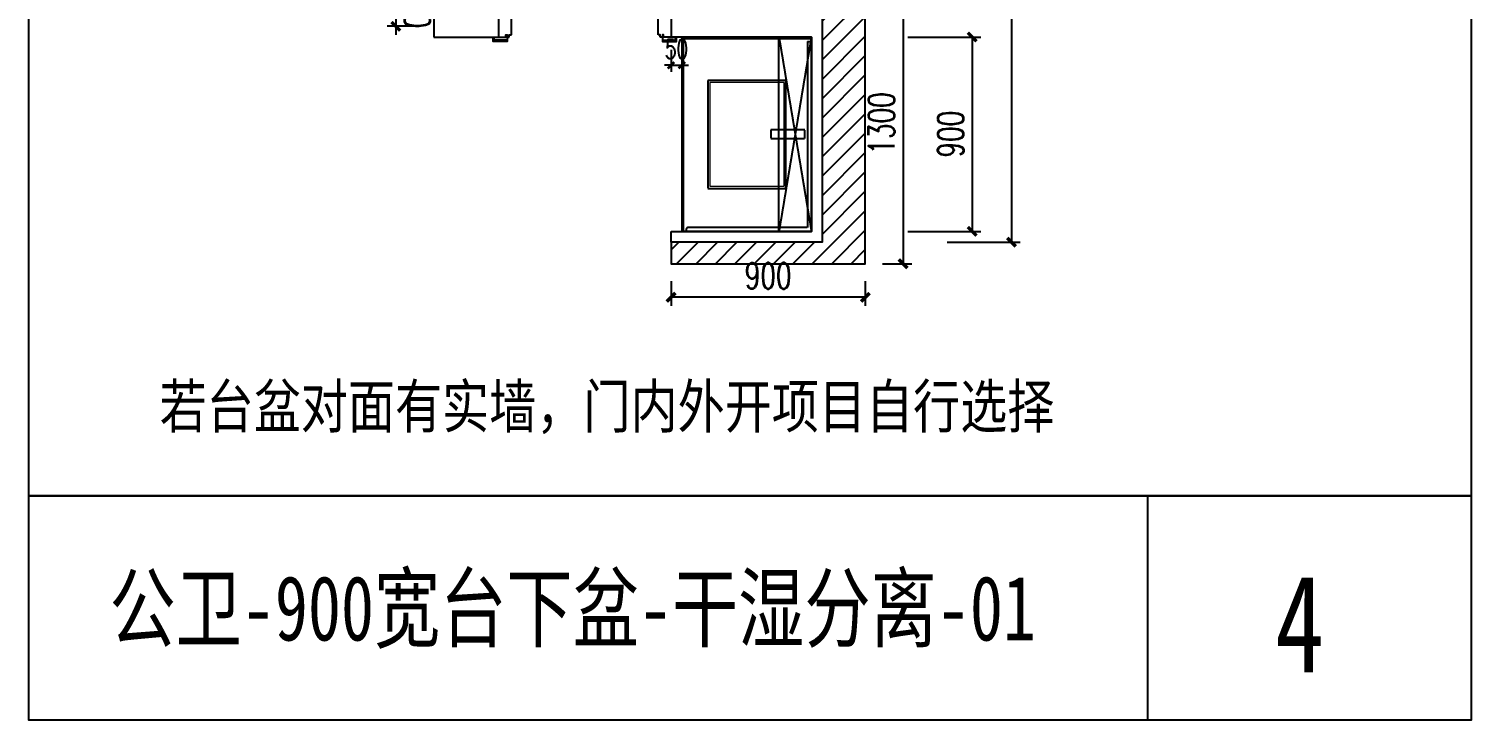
# Model space of a CAD drawing. Header units: millimetres. Extents: x 1229 to 7913, y 577 to 7470.
# Drawn here: x 1229 to 7913, y 577 to 3778 of the extents above; entities that cross this region are included whole.
import ezdxf

# ---------------------------------------------------------------- set-up
doc = ezdxf.new("R2010")
doc.units = ezdxf.units.MM
doc.linetypes.add('DASH', pattern=[0.35, 0.25, -0.1])
for name, color, linetype in [('BZ-01-轴线、立面、节点尺寸', 3, 'Continuous'), ('JJ-01-洁具新', 32, 'Continuous'), ('JJ-02-活动家具新', 32, 'DASH'), ('L-02-装修层新', 15, 'Continuous'), ('SPACE_HATCH', 8, 'Continuous'), ('wall-1', 7, 'Continuous'), ('建-墙-填充墙', 53, 'Continuous'), ('门套', 15, 'Continuous')]:
    doc.layers.add(name, color=color, linetype=linetype)
doc.styles.add('DIM_FONT', font='SIMPLEX', dxfattribs={"width": 0.7, "bigfont": 'GBCBIG'})
doc.styles.add('THYF02', font='simhei.ttf', dxfattribs={"width": 0.8})
doc.styles.add('黑体', font='simhei.ttf', dxfattribs={"width": 0.75})
doc.dimstyles.new('30', dxfattribs={"dimtxt": 90, "dimasz": 30, "dimexe": 30, "dimexo": 60, "dimgap": 30, "dimtad": 1, "dimdec": 0, "dimzin": 0, "dimdsep": 46, "dimtxsty": 'DIM_FONT', "dimblk": 'ARCHTICK', "dimcen": 0.09, "dimclrd": 9, "dimclre": 9, "dimclrt": 2, "dimazin": 2, "dimtfac": 1, "dimtdec": 0, "dimtix": 1, "dimtmove": 2, "dimatfit": 3, "dimldrblk": 'DOT', "dimfxl": 1, "dimtolj": 1, "dimtzin": 0, "dimarcsym": 0})
doc.dimstyles.new('40', dxfattribs={"dimtxt": 120, "dimasz": 40, "dimexe": 40, "dimexo": 80, "dimgap": 40, "dimtad": 1, "dimdec": 0, "dimzin": 0, "dimdsep": 46, "dimtxsty": 'DIM_FONT', "dimblk": 'ARCHTICK', "dimcen": 0.09, "dimclrd": 3, "dimclre": 3, "dimclrt": 2, "dimazin": 2, "dimtfac": 1, "dimtdec": 0, "dimtix": 1, "dimtmove": 2, "dimatfit": 3, "dimldrblk": 'DOT', "dimfxl": 1, "dimtolj": 1, "dimtzin": 0, "dimarcsym": 0})

# ---------------------------------------------------------------- blocks, each defined once
blk = doc.blocks.new('*U10')
at = {"layer": '门套', "color": 8, "elevation": 0}
for points in [[(-480460.3, 74389.1), (-480460.3, 74389.1), (-480460.3, 74409.1), (-480525.3, 74409.1), (-480525.3, 74389.1), (-480520.3, 74389.1)], [(-479740.3, 74389.1), (-479740.3, 74389.1), (-479740.3, 74409.1), (-479675.3, 74409.1), (-479675.3, 74389.1), (-479680.3, 74389.1)], [(-480460.3, 74189.2), (-480460.3, 74189.2), (-480460.3, 74169.2), (-480525.3, 74169.2), (-480525.3, 74189.2), (-480520.3, 74189.2)], [(-479740.3, 74189.2), (-479740.3, 74189.2), (-479740.3, 74169.2), (-479675.3, 74169.2), (-479675.3, 74189.2), (-479680.3, 74189.2)]]:
    blk.add_lwpolyline(points, dxfattribs=at)
at = {"layer": '门套', "elevation": 0}
for points in [[(-480460.3, 74379.1), (-480460.3, 74404.1), (-480520.3, 74404.1), (-480520.3, 74389.1), (-480465.3, 74389.1), (-480465.3, 74379.1)], [(-479740.3, 74379.1), (-479740.3, 74404.1), (-479680.3, 74404.1), (-479680.3, 74389.1), (-479735.3, 74389.1), (-479735.3, 74379.1)], [(-480460.3, 74199.2), (-480460.3, 74174.2), (-480520.3, 74174.2), (-480520.3, 74189.2), (-480465.3, 74189.2), (-480465.3, 74199.2)], [(-479740.3, 74199.2), (-479740.3, 74174.2), (-479680.3, 74174.2), (-479680.3, 74189.2), (-479735.3, 74189.2), (-479735.3, 74199.2)]]:
    blk.add_lwpolyline(points, close=True, dxfattribs=at)
for points in [[(-480440.3, 74199.2), (-480440.3, 74339.1), (-480450.3, 74339.1), (-480450.3, 74389.1), (-480500.3, 74389.1), (-480500.3, 74189.2), (-480465.3, 74189.2), (-480465.3, 74199.2), (-480460.3, 74199.2), (-480460.3, 74189.2), (-480450.3, 74189.2)], [(-479760.3, 74199.2), (-479760.3, 74339.1), (-479750.3, 74339.1), (-479750.3, 74389.1), (-479700.3, 74389.1), (-479700.3, 74189.2), (-479735.3, 74189.2), (-479735.3, 74199.2), (-479740.3, 74199.2), (-479740.3, 74189.2), (-479750.3, 74189.2)]]:
    blk.add_lwpolyline(points, dxfattribs=at)
at = {"layer": '门套', "linetype": 'ByBlock', "elevation": 0}
for points in [[(-480460.3, 74389.1), (-480460.3, 74379.1), (-480465.3, 74379.1), (-480465.3, 74389.1)], [(-479740.3, 74389.1), (-479740.3, 74379.1), (-479735.3, 74379.1), (-479735.3, 74389.1)], [(-480450.3, 74189.2), (-480450.3, 74199.2), (-480440.3, 74199.2)], [(-479750.3, 74189.2), (-479750.3, 74199.2), (-479760.3, 74199.2)]]:
    blk.add_lwpolyline(points, dxfattribs=at)
blk = doc.blocks.new('_ArchTick')
at = {"color": 0, "linetype": 'ByBlock', "const_width": 0.4}
blk.add_lwpolyline([(-0.5, -0.5), (0.5, 0.5)], dxfattribs=at)
blk = doc.blocks.new('*D16')
at = {"layer": 'BZ-01-轴线、立面、节点尺寸', "color": 3, "lineweight": -2}
for p, q in [((5484.2, 5690.4), (5822.6, 5690.4)), ((5782.6, 5690.4), (5782.6, 2790.4)), ((5484.2, 2790.4), (5822.6, 2790.4))]:
    blk.add_line(p, q, dxfattribs=at)
at = {"layer": 'Defpoints', "color": 0}
for p in [(5404.2, 5690.4), (5404.2, 2790.4), (5782.6, 2790.4)]:
    blk.add_point(p, dxfattribs=at)
at = {"layer": 'BZ-01-轴线、立面、节点尺寸', "color": 3, "lineweight": -2, "xscale": 40, "yscale": 40, "zscale": 40}
for p, rotation in [((5782.6, 5690.4), 90), ((5782.6, 2790.4), 270)]:
    blk.add_blockref('_ArchTick', p, dxfattribs=dict(at, rotation=rotation))
at = {"layer": 'BZ-01-轴线、立面、节点尺寸', "color": 2, "insert": (5682.6, 4240.4), "char_height": 120, "attachment_point": 5, "rotation": 90, "style": 'DIM_FONT'}
blk.add_mtext('\\A1;2900', dxfattribs=at)
blk = doc.blocks.new('_Dot')
at = {"lineweight": -2}
blk.add_line((-0.5, 0), (-1, 0), dxfattribs=at)
at = {"const_width": 0.5}
blk.add_lwpolyline([(-0.25, 0, 1), (0.25, 0, 1)], format="xyb", close=True, dxfattribs=at)
blk = doc.blocks.new('*D18')
at = {"layer": 'BZ-01-轴线、立面、节点尺寸', "color": 3, "lineweight": -2}
for p, q in [((5302.2, 3740.4), (5640.6, 3740.4)), ((5600.6, 3740.4), (5600.6, 2840.4)), ((5302.2, 2840.4), (5640.6, 2840.4))]:
    blk.add_line(p, q, dxfattribs=at)
at = {"layer": 'Defpoints', "color": 0}
for p in [(5222.2, 3740.4), (5222.2, 2840.4), (5600.6, 2840.4)]:
    blk.add_point(p, dxfattribs=at)
at = {"layer": 'BZ-01-轴线、立面、节点尺寸', "color": 3, "lineweight": -2, "xscale": 40, "yscale": 40, "zscale": 40}
for p, rotation in [((5600.6, 3740.4), 90), ((5600.6, 2840.4), 270)]:
    blk.add_blockref('_ArchTick', p, dxfattribs=dict(at, rotation=rotation))
at = {"layer": 'BZ-01-轴线、立面、节点尺寸', "color": 2, "insert": (5500.6, 3290.4), "char_height": 120, "attachment_point": 5, "rotation": 90, "style": 'DIM_FONT'}
blk.add_mtext('\\A1;900', dxfattribs=at)
blk = doc.blocks.new('*D26')
at = {"layer": 'BZ-01-轴线、立面、节点尺寸', "color": 3, "lineweight": -2}
for p, q in [((2929.6, 3989.9), (2929.6, 4029.9)), ((3025.2, 3989.9), (2889.6, 3989.8)), ((2929.6, 3989.9), (2929.7, 3790.3)), ((3025.3, 3790.3), (2889.7, 3790.2)), ((2929.7, 3790.3), (2929.7, 3750.3))]:
    blk.add_line(p, q, dxfattribs=at)
at = {"layer": 'Defpoints', "color": 0}
for p in [(3105.2, 3989.9, 0), (2929.7, 3790.3), (3105.3, 3790.4, 0)]:
    blk.add_point(p, dxfattribs=at)
at = {"layer": 'BZ-01-轴线、立面、节点尺寸', "color": 3, "lineweight": -2, "xscale": 40, "yscale": 40, "zscale": 40}
for p, rotation in [((2929.6, 3989.9), 270.0280398593546), ((2929.7, 3790.3), 90.02803985935458)]:
    blk.add_blockref('_ArchTick', p, dxfattribs=dict(at, rotation=rotation))
at = {"layer": 'BZ-01-轴线、立面、节点尺寸', "color": 2, "insert": (3029.6, 3890.1), "char_height": 120, "attachment_point": 5, "rotation": 270.02804, "style": 'DIM_FONT'}
blk.add_mtext('\\A1;200', dxfattribs=at)
blk = doc.blocks.new('*D27')
at = {"layer": 'BZ-01-轴线、立面、节点尺寸', "color": 3, "lineweight": -2}
for p, q in [((5185.2, 3990.3), (5320.7, 3990.3)), ((5280.7, 3990.3), (5280.7, 2690.4)), ((5185.2, 2690.4), (5320.7, 2690.4))]:
    blk.add_line(p, q, dxfattribs=at)
at = {"layer": 'Defpoints', "color": 0}
for p in [(5105.2, 3990.3, 0), (5105.2, 2690.4, 0), (5280.7, 2690.4)]:
    blk.add_point(p, dxfattribs=at)
at = {"layer": 'BZ-01-轴线、立面、节点尺寸', "color": 3, "lineweight": -2, "xscale": 40, "yscale": 40, "zscale": 40}
for p, rotation in [((5280.7, 3990.3), 89.99990510030527), ((5280.7, 2690.4), 269.9999051003052)]:
    blk.add_blockref('_ArchTick', p, dxfattribs=dict(at, rotation=rotation))
at = {"layer": 'BZ-01-轴线、立面、节点尺寸', "color": 2, "insert": (5180.7, 3340.3), "char_height": 120, "attachment_point": 5, "rotation": 89.99991, "style": 'DIM_FONT'}
blk.add_mtext('\\A1;1300', dxfattribs=at)
blk = doc.blocks.new('*D28')
at = {"layer": 'BZ-01-轴线、立面、节点尺寸', "color": 3, "lineweight": -2}
for p, q in [((4205.2, 2610.3), (4205.2, 2494.9)), ((5105.2, 2610.4), (5105.2, 2494.9)), ((5105.2, 2534.9), (4205.2, 2534.9))]:
    blk.add_line(p, q, dxfattribs=at)
at = {"layer": 'Defpoints', "color": 0}
for p in [(4205.2, 2690.3, 0), (5105.2, 2690.4, 0), (4205.2, 2534.9)]:
    blk.add_point(p, dxfattribs=at)
at = {"layer": 'BZ-01-轴线、立面、节点尺寸', "color": 3, "lineweight": -2, "xscale": 40, "yscale": 40, "zscale": 40}
for p, rotation in [((4205.2, 2534.9), 180.0028551202906), ((5105.2, 2534.9), 0.002855120290590208)]:
    blk.add_blockref('_ArchTick', p, dxfattribs=dict(at, rotation=rotation))
at = {"layer": 'BZ-01-轴线、立面、节点尺寸', "color": 2, "insert": (4655.2, 2634.9), "char_height": 120, "attachment_point": 5, "rotation": 0.00286, "style": 'DIM_FONT'}
blk.add_mtext('\\A1;900', dxfattribs=at)
blk = doc.blocks.new('*D29')
at = {"layer": 'Defpoints', "color": 0}
for p in [(4205.2, 3740.4), (4255.2, 3740.4), (4255.2, 3609.6)]:
    blk.add_point(p, dxfattribs=at)
at = {"layer": 'wall-1', "color": 9, "lineweight": -2}
for p, q in [((4205.2, 3680.4), (4205.2, 3579.6)), ((4255.2, 3680.4), (4255.2, 3579.6)), ((4205.2, 3609.6), (4175.2, 3609.6)), ((4205.2, 3609.6), (4255.2, 3609.6)), ((4255.2, 3609.6), (4285.2, 3609.6))]:
    blk.add_line(p, q, dxfattribs=at)
at = {"layer": 'wall-1', "color": 9, "lineweight": -2, "xscale": 30, "yscale": 30, "zscale": 30}
blk.add_blockref('_ArchTick', (4205.2, 3609.6), dxfattribs=at)
at = {"layer": 'wall-1', "color": 9, "lineweight": -2, "xscale": 30, "yscale": 30, "zscale": 30, "rotation": 180}
blk.add_blockref('_ArchTick', (4255.2, 3609.6), dxfattribs=at)
at = {"layer": 'wall-1', "color": 2, "insert": (4230.2, 3684.6), "char_height": 90, "attachment_point": 5, "style": 'DIM_FONT'}
blk.add_mtext('\\A1;50', dxfattribs=at)
blk = doc.blocks.new('gegt')
for p, q in [((496629.2, 228263.7), (496629.2, 227363.7)), ((497229.2, 228263.7), (496629.2, 228263.7)), ((497211.2, 228243.7), (497211.2, 227381.7)), ((497211.2, 228243.7), (497229.2, 228243.7)), ((497229.2, 228263.7), (497229.2, 227363.7)), ((497111.2, 228062.7), (496749.2, 228062.7)), ((496749.2, 228062.7), (496749.2, 227562.7)), ((497111.2, 227562.7), (497111.2, 228062.7)), ((496749.2, 227562.7), (497111.2, 227562.7)), ((497229.2, 227363.7), (496629.2, 227363.7)), ((496649.2, 227371.7), (496649.2, 227363.7)), ((497211.2, 227381.7), (496659.2, 227381.7))]:
    blk.add_line(p, q)
at = {"color": 8}
for p, q in [((496637.2, 228255.7), (496629.2, 228263.7)), ((496637.2, 227363.7), (496637.2, 228255.7)), ((497229.2, 228255.7), (496637.2, 228255.7))]:
    blk.add_line(p, q, dxfattribs=at)
blk.add_lwpolyline([(497198.7, 227794), (497198.7, 227833.3), (497040.8, 227833.3), (497040.8, 227794)], close=True)
blk.add_arc((496659.2, 227371.7), 10, 90, 180)
at = {"layer": 'JJ-01-洁具新', "color": 251, "linetype": 'DASH'}
for p, q in [((497079.2, 228263.7), (497229.2, 227363.7)), ((497229.2, 228263.7), (497079.2, 227363.7))]:
    blk.add_line(p, q, dxfattribs=at)
at = {"layer": 'JJ-01-洁具新', "color": 8, "lineweight": 15}
for p, q in [((497101.2, 228052.7), (496759.2, 228052.7)), ((496759.2, 228052.7), (496759.2, 227572.7)), ((497101.2, 228052.7), (497101.2, 227572.7)), ((496759.2, 227572.7), (497101.2, 227572.7))]:
    blk.add_line(p, q, dxfattribs=at)
at = {"layer": 'JJ-01-洁具新', "linetype": 'DASH'}
blk.add_lwpolyline([(497079.2, 228263.7), (497229.2, 228263.7), (497229.2, 227363.7), (497079.2, 227363.7)], close=True, dxfattribs=at)

msp = doc.modelspace()

# ---------------------------------------------------------------- hatches: boundary and pattern name
at = {"layer": 'SPACE_HATCH'}
h = msp.add_hatch(dxfattribs=at)
h.set_pattern_fill('ANSI31', color=256, scale=40)
h.set_pattern_definition([(45, (-393243.216, -237719.08), (-44.901281, 44.901281), [])])
h.paths.add_polyline_path([(5105.2, 3990.3), (4905.2, 3990.4), (4905.2, 2790.4), (4205.2, 2790.4), (4205.2, 2690.4), (5105.2, 2690.4)])

# ---------------------------------------------------------------- linework, layer by layer
msp.add_line((6412.5, 1614.9), (6412.5, 576.8))
for points in [[(1229.3, 7470.2), (7912.5, 7470.2), (7912.5, 1614.9), (1229.3, 1614.9)], [(1229.3, 1614.9), (7912.5, 1614.9), (7912.5, 576.8), (1229.3, 576.8)]]:
    msp.add_lwpolyline(points, close=True)
at = {"layer": 'L-02-装修层新'}
msp.add_line((3105.2, 3740.4), (3405.2, 3740.4), dxfattribs=at)
for points in [[(4205.2, 2840.4), (4855.2, 2840.4), (4855.2, 3740.4), (4205.2, 3740.4)], [(4205.2, 2790.4), (4205.2, 2840.4)]]:
    msp.add_lwpolyline(points, dxfattribs=at)
at = {"layer": 'SPACE_HATCH', "elevation": 0}
msp.add_lwpolyline([(5105.2, 3990.3), (4905.2, 3990.4), (4905.2, 2790.4), (4205.2, 2790.4), (4205.2, 2690.4), (5105.2, 2690.4)], close=True, dxfattribs=at)
at = {"layer": '建-墙-填充墙'}
for p, q in [((3105.2, 5890.4), (3105.2, 3740.4)), ((5105.2, 2690.4), (5105.2, 5890.4)), ((4905.2, 5690.4), (4905.2, 2790.4)), ((5105.2, 3750.4), (5105.2, 3750.4)), ((4205.2, 2790.4), (4205.2, 2690.4)), ((4905.2, 2790.4), (4205.2, 2790.4)), ((4205.2, 2690.4), (5105.2, 2690.4))]:
    msp.add_line(p, q, dxfattribs=at)

# ---------------------------------------------------------------- block references
at = {"layer": 'JJ-02-活动家具新'}
msp.add_blockref('gegt', (-492374, -224523.3), dxfattribs=at)
at = {"layer": '门套', "color": 122}
msp.add_blockref('*U10', (483905.5, -70448.8), dxfattribs=at)

# ---------------------------------------------------------------- texts
at = {"color": 2, "lineweight": 15, "ltscale": 3, "style": '黑体', "width": 0.75}
for s, height, p in [('公卫-900宽台下盆-干湿分离-01', 300, (1602.5, 945.6)), ('4', 450, (7003.1, 798.7))]:
    msp.add_text(s, height=height, dxfattribs=at).set_placement(p)
at = {"color": 7, "true_color": 0xffffff, "insert": (1834.9, 2130.1), "char_height": 200, "attachment_point": 1, "style": 'THYF02'}
msp.add_mtext_dynamic_manual_height_columns('若台盆对面有实墙，门内外开项目自行选择', width=5022.616, gutter_width=1750, heights=[0], dxfattribs=at)

# ---------------------------------------------------------------- dimensions: what is measured, and where the dimension line sits
at = {"layer": 'BZ-01-轴线、立面、节点尺寸'}
for p1, p2, distance, picture, middle in [((5404.2, 5690.4), (5404.2, 2790.4), 378.4, '*D16', (5682.6, 4240.4)), ((3105.2, 3989.9, 0), (3105.3, 3790.4), -175.6, '*D26', (3029.6, 3890.1, 0)), ((5105.2, 3990.3, 0), (5105.2, 2690.4, 0), 175.6, '*D27', (5180.7, 3340.3, 0)), ((5222.2, 3740.4), (5222.2, 2840.4), 378.4, '*D18', (5500.6, 3290.4)), ((5105.2, 2690.4, 0), (4205.2, 2690.3, 0), 155.4, '*D28', (4655.2, 2634.9, 0))]:
    dim = msp.add_aligned_dim(p1=p1, p2=p2, distance=distance, dimstyle='40', dxfattribs=at)
    dim.commit()
    dim.dimension.update_dxf_attribs({"geometry": picture, "text_midpoint": middle})
at = {"layer": 'wall-1'}
dim = msp.add_aligned_dim(p1=(4205.2, 3740.4), p2=(4255.2, 3740.4), distance=-130.8, dimstyle='30', override={"dimfxl": 12}, dxfattribs=at)
dim.commit()
dim.dimension.update_dxf_attribs({"geometry": '*D29', "text_midpoint": (4230.2, 3684.6)})

doc.saveas('drawing.dxf')
